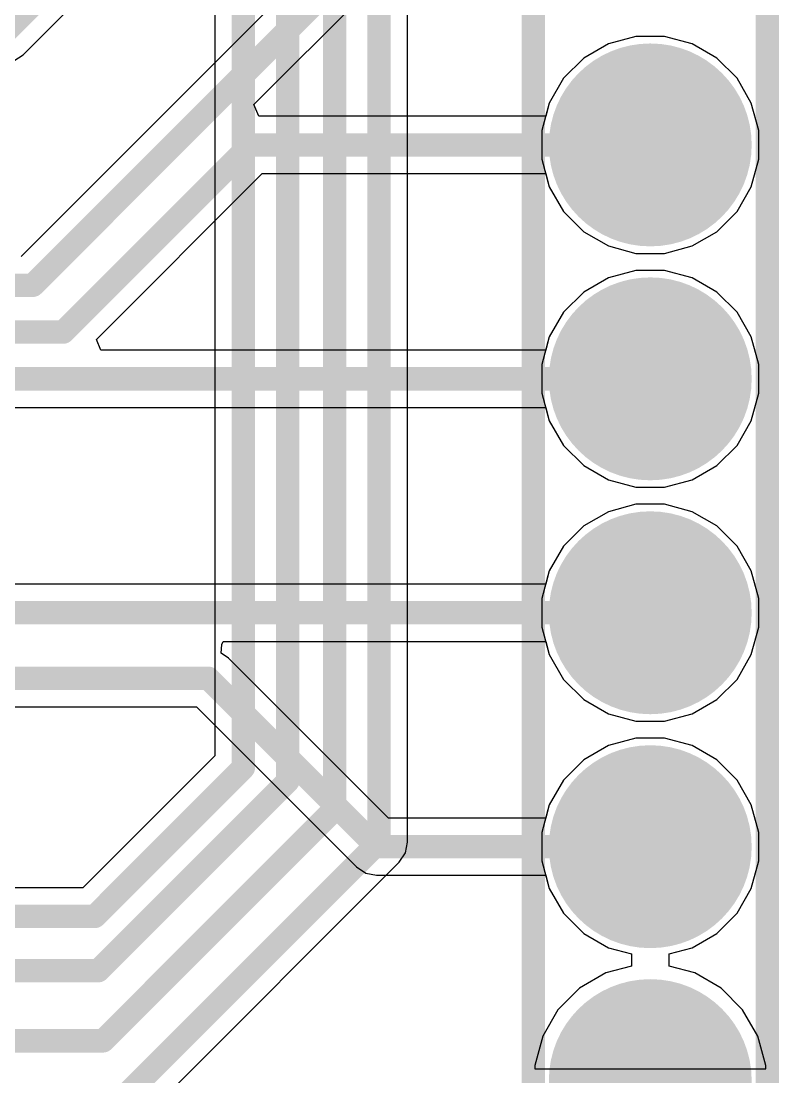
# Model space of a CAD drawing. Header units: millimetres. Extents: x -11 to 156, y -11 to 109.
# Drawn here: x 123.32 to 131.55, y 18.4 to 29.87 of the extents above; entities that cross this region are included whole.
import ezdxf

# ---------------------------------------------------------------- set-up
doc = ezdxf.new("R2010")
doc.units = ezdxf.units.MM
for name, color, linetype in [('BottomLayer', 5, 'Continuous'), ('BottomSolder', 6, 'Continuous'), ('MultiLayer', 9, 'Continuous'), ('PadHoleLayer', 156, 'Continuous'), ('TopLayer', 1, 'Continuous'), ('TopOverlay', 2, 'Continuous'), ('TopSolder', 216, 'Continuous')]:
    doc.layers.add(name, color=color, linetype=linetype)

# ---------------------------------------------------------------- blocks, each defined once
blk = doc.blocks.new('14P_T_______H____P_____77')
at = {"layer": 'BottomLayer'}
h = blk.add_hatch(color=5, dxfattribs=at)
edge = h.paths.add_edge_path()
edge.add_arc((-6.35, 0), 1.00000054, 0, 360)
h = blk.add_hatch(color=5, dxfattribs=at)
edge = h.paths.add_edge_path()
edge.add_arc((-3.81, 0), 1.00000054, 0, 360)
h = blk.add_hatch(color=5, dxfattribs=at)
edge = h.paths.add_edge_path()
edge.add_arc((-1.27, 0), 1.00000054, 0, 360)
h = blk.add_hatch(color=5, dxfattribs=at)
edge = h.paths.add_edge_path()
edge.add_arc((1.27, 0), 1.00000054, 0, 360)
h = blk.add_hatch(color=5, dxfattribs=at)
edge = h.paths.add_edge_path()
edge.add_arc((3.81, 0), 1.00000054, 0, 360)
at = {"layer": 'BottomSolder'}
h = blk.add_hatch(color=6, dxfattribs=at)
edge = h.paths.add_edge_path()
edge.add_arc((-6.35, 0), 1.10160054, 0, 360)
h = blk.add_hatch(color=6, dxfattribs=at)
edge = h.paths.add_edge_path()
edge.add_arc((-3.81, 0), 1.10160054, 0, 360)
h = blk.add_hatch(color=6, dxfattribs=at)
edge = h.paths.add_edge_path()
edge.add_arc((-1.27, 0), 1.10160054, 0, 360)
h = blk.add_hatch(color=6, dxfattribs=at)
edge = h.paths.add_edge_path()
edge.add_arc((1.27, 0), 1.10160054, 0, 360)
h = blk.add_hatch(color=6, dxfattribs=at)
edge = h.paths.add_edge_path()
edge.add_arc((3.81, 0), 1.10160054, 0, 360)
at = {"layer": 'MultiLayer'}
h = blk.add_hatch(color=9, dxfattribs=at)
edge = h.paths.add_edge_path()
edge.add_arc((-6.35, 0), 1.00000054, 0, 360)
h = blk.add_hatch(color=9, dxfattribs=at)
edge = h.paths.add_edge_path()
edge.add_arc((-3.81, 0), 1.00000054, 0, 360)
h = blk.add_hatch(color=9, dxfattribs=at)
edge = h.paths.add_edge_path()
edge.add_arc((-1.27, 0), 1.00000054, 0, 360)
h = blk.add_hatch(color=9, dxfattribs=at)
edge = h.paths.add_edge_path()
edge.add_arc((1.27, 0), 1.00000054, 0, 360)
h = blk.add_hatch(color=9, dxfattribs=at)
edge = h.paths.add_edge_path()
edge.add_arc((3.81, 0), 1.00000054, 0, 360)
at = {"layer": 'PadHoleLayer'}
h = blk.add_hatch(color=156, dxfattribs=at)
edge = h.paths.add_edge_path()
edge.add_arc((-6.35, 0), 0.499999, 0, 360)
h = blk.add_hatch(color=156, dxfattribs=at)
edge = h.paths.add_edge_path()
edge.add_arc((-3.81, 0), 0.499999, 0, 360)
h = blk.add_hatch(color=156, dxfattribs=at)
edge = h.paths.add_edge_path()
edge.add_arc((-1.27, 0), 0.499999, 0, 360)
h = blk.add_hatch(color=156, dxfattribs=at)
edge = h.paths.add_edge_path()
edge.add_arc((1.27, 0), 0.499999, 0, 360)
h = blk.add_hatch(color=156, dxfattribs=at)
edge = h.paths.add_edge_path()
edge.add_arc((3.81, 0), 0.499999, 0, 360)
at = {"layer": 'TopLayer'}
h = blk.add_hatch(color=1, dxfattribs=at)
edge = h.paths.add_edge_path()
edge.add_arc((-6.35, 0), 1.00000054, 0, 360)
h = blk.add_hatch(color=1, dxfattribs=at)
edge = h.paths.add_edge_path()
edge.add_arc((-3.81, 0), 1.00000054, 0, 360)
h = blk.add_hatch(color=1, dxfattribs=at)
edge = h.paths.add_edge_path()
edge.add_arc((-1.27, 0), 1.00000054, 0, 360)
h = blk.add_hatch(color=1, dxfattribs=at)
edge = h.paths.add_edge_path()
edge.add_arc((1.27, 0), 1.00000054, 0, 360)
h = blk.add_hatch(color=1, dxfattribs=at)
edge = h.paths.add_edge_path()
edge.add_arc((3.81, 0), 1.00000054, 0, 360)
at = {"layer": 'TopSolder'}
h = blk.add_hatch(color=216, dxfattribs=at)
edge = h.paths.add_edge_path()
edge.add_arc((-6.35, 0), 1.10160054, 0, 360)
h = blk.add_hatch(color=216, dxfattribs=at)
edge = h.paths.add_edge_path()
edge.add_arc((-3.81, 0), 1.10160054, 0, 360)
h = blk.add_hatch(color=216, dxfattribs=at)
edge = h.paths.add_edge_path()
edge.add_arc((-1.27, 0), 1.10160054, 0, 360)
h = blk.add_hatch(color=216, dxfattribs=at)
edge = h.paths.add_edge_path()
edge.add_arc((1.27, 0), 1.10160054, 0, 360)
h = blk.add_hatch(color=216, dxfattribs=at)
edge = h.paths.add_edge_path()
edge.add_arc((3.81, 0), 1.10160054, 0, 360)
at = {"layer": 'TopOverlay', "const_width": 0.254}
for points in [[(-17.7292, 1.27), (17.653, 1.27)], [(-17.7292, -1.27), (17.653, -1.27)]]:
    blk.add_lwpolyline(points, dxfattribs=at)

msp = doc.modelspace()

# ---------------------------------------------------------------- linework, layer by layer
at = {"layer": 'BottomLayer'}
for p, q in [((127.2882519, 31.2839481), (123.31527534, 27.31097154)), ((125.84526774, 28.96197154), (127.63672466, 30.75342846)), ((129.99454062, 29.70200054), (129.69498572, 29.621734)), ((130.30465938, 29.70200054), (129.99454062, 29.70200054)), ((130.60421428, 29.621734), (130.30465938, 29.70200054)), ((129.69498572, 29.621734), (129.42641374, 29.46667462)), ((130.87278626, 29.46667462), (130.60421428, 29.621734)), ((129.42641374, 29.46667462), (129.20712538, 29.24738626)), ((131.09207462, 29.24738626), (130.87278626, 29.46667462)), ((129.20712538, 29.24738626), (129.052066, 28.97881428)), ((131.247134, 28.97881428), (131.09207462, 29.24738626)), ((125.89787368, 28.83497154), (125.84526774, 28.96197154)), ((129.052066, 28.97881428), (129.01352404, 28.83497154)), ((131.32740054, 28.67925938), (131.247134, 28.97881428)), ((129.01352404, 28.83497154), (125.89787368, 28.83497154)), ((131.32740054, 28.36914062), (131.32740054, 28.67925938)), ((131.247134, 28.06958572), (131.32740054, 28.36914062)), ((124.1338005, 26.4123043), (125.93492466, 28.21342846)), ((125.93492466, 28.21342846), (129.01352404, 28.21342846)), ((129.01352404, 28.21342846), (129.052066, 28.06958572)), ((129.052066, 28.06958572), (129.20712538, 27.80101374)), ((131.09207462, 27.80101374), (131.247134, 28.06958572)), ((129.20712538, 27.80101374), (129.42641374, 27.58172538)), ((130.87278626, 27.58172538), (131.09207462, 27.80101374)), ((129.42641374, 27.58172538), (129.69498572, 27.426666)), ((130.60421428, 27.426666), (130.87278626, 27.58172538)), ((129.69498572, 27.426666), (129.99454062, 27.34639946)), ((130.30465938, 27.34639946), (130.60421428, 27.426666)), ((129.99454062, 27.34639946), (130.30465938, 27.34639946)), ((129.69498572, 27.081734), (129.42641374, 26.92667462)), ((129.99454062, 27.16200054), (129.69498572, 27.081734)), ((130.30465938, 27.16200054), (129.99454062, 27.16200054)), ((130.60421428, 27.081734), (130.30465938, 27.16200054)), ((130.87278626, 26.92667462), (130.60421428, 27.081734)), ((129.42641374, 26.92667462), (129.20712538, 26.70738626)), ((131.09207462, 26.70738626), (130.87278626, 26.92667462)), ((129.20712538, 26.70738626), (129.052066, 26.43881428)), ((131.247134, 26.43881428), (131.09207462, 26.70738626)), ((124.1824034, 26.29497154), (124.1338005, 26.4123043)), ((129.052066, 26.43881428), (129.01352404, 26.29497154)), ((131.32740054, 26.13925938), (131.247134, 26.43881428)), ((129.01352404, 26.29497154), (124.1824034, 26.29497154)), ((131.32740054, 25.82914062), (131.32740054, 26.13925938)), ((131.247134, 25.52958572), (131.32740054, 25.82914062)), ((118.46732466, 25.67342846), (129.01352404, 25.67342846)), ((129.01352404, 25.67342846), (129.052066, 25.52958572)), ((129.052066, 25.52958572), (129.20712538, 25.26101374)), ((131.09207462, 25.26101374), (131.247134, 25.52958572)), ((129.20712538, 25.26101374), (129.42641374, 25.04172538)), ((130.87278626, 25.04172538), (131.09207462, 25.26101374)), ((129.42641374, 25.04172538), (129.69498572, 24.886666)), ((130.60421428, 24.886666), (130.87278626, 25.04172538)), ((129.69498572, 24.886666), (129.99454062, 24.80639946)), ((130.30465938, 24.80639946), (130.60421428, 24.886666)), ((129.99454062, 24.80639946), (130.30465938, 24.80639946)), ((129.69498572, 24.541734), (129.42641374, 24.38667462)), ((129.99454062, 24.62200054), (129.69498572, 24.541734)), ((130.30465938, 24.62200054), (129.99454062, 24.62200054)), ((130.60421428, 24.541734), (130.30465938, 24.62200054)), ((130.87278626, 24.38667462), (130.60421428, 24.541734)), ((129.42641374, 24.38667462), (129.20712538, 24.16738626)), ((131.09207462, 24.16738626), (130.87278626, 24.38667462)), ((129.20712538, 24.16738626), (129.052066, 23.89881428)), ((131.247134, 23.89881428), (131.09207462, 24.16738626)), ((129.052066, 23.89881428), (129.01352404, 23.75497154)), ((131.32740054, 23.59925938), (131.247134, 23.89881428)), ((129.01352404, 23.75497154), (118.9736, 23.75497154)), ((131.32740054, 23.28914062), (131.32740054, 23.59925938)), ((131.247134, 22.98958572), (131.32740054, 23.28914062)), ((125.48841298, 23.00642846), (125.49655876, 23.09807674)), ((125.49655876, 23.09807674), (125.50953816, 23.13342846)), ((125.50953816, 23.13342846), (129.01352404, 23.13342846)), ((129.01352404, 23.13342846), (129.052066, 22.98958572)), ((125.5687481, 22.9527481), (125.48841298, 23.00642846)), ((127.30652466, 21.21497154), (125.5687481, 22.9527481)), ((129.052066, 22.98958572), (129.20712538, 22.72101374)), ((131.09207462, 22.72101374), (131.247134, 22.98958572)), ((129.20712538, 22.72101374), (129.42641374, 22.50172538)), ((130.87278626, 22.50172538), (131.09207462, 22.72101374)), ((129.42641374, 22.50172538), (129.69498572, 22.346666)), ((130.60421428, 22.346666), (130.87278626, 22.50172538)), ((122.1410816, 22.42222846), (125.22027534, 22.42222846)), ((125.22027534, 22.42222846), (126.9580519, 20.6844519)), ((129.69498572, 22.346666), (129.99454062, 22.26639946)), ((129.99454062, 22.26639946), (130.30465938, 22.26639946)), ((130.30465938, 22.26639946), (130.60421428, 22.346666)), ((129.99454062, 22.08200054), (129.69498572, 22.001734)), ((130.30465938, 22.08200054), (129.99454062, 22.08200054)), ((130.60421428, 22.001734), (130.30465938, 22.08200054)), ((129.69498572, 22.001734), (129.42641374, 21.84667462)), ((130.87278626, 21.84667462), (130.60421428, 22.001734)), ((129.42641374, 21.84667462), (129.20712538, 21.62738626)), ((131.09207462, 21.62738626), (130.87278626, 21.84667462)), ((129.20712538, 21.62738626), (129.052066, 21.35881428)), ((131.247134, 21.35881428), (131.09207462, 21.62738626)), ((129.052066, 21.35881428), (129.01352404, 21.21497154)), ((131.32740054, 21.05925938), (131.247134, 21.35881428)), ((129.01352404, 21.21497154), (127.30652466, 21.21497154)), ((131.32740054, 20.74914062), (131.32740054, 21.05925938)), ((126.9580519, 20.6844519), (127.05887212, 20.61708348)), ((131.247134, 20.44958572), (131.32740054, 20.74914062)), ((127.05887212, 20.61708348), (127.1778, 20.59342846)), ((127.1778, 20.59342846), (129.01352404, 20.59342846)), ((129.01352404, 20.59342846), (129.052066, 20.44958572)), ((129.052066, 20.44958572), (129.20712538, 20.18101374)), ((131.09207462, 20.18101374), (131.247134, 20.44958572)), ((129.20712538, 20.18101374), (129.42641374, 19.96172538)), ((130.87278626, 19.96172538), (131.09207462, 20.18101374)), ((129.42641374, 19.96172538), (129.69498572, 19.806666)), ((130.60421428, 19.806666), (130.87278626, 19.96172538)), ((129.69498572, 19.806666), (129.94607996, 19.73938394)), ((129.94607996, 19.73938394), (129.94607996, 19.60790338)), ((130.35312004, 19.73938394), (130.60421428, 19.806666)), ((130.35312004, 19.60790338), (130.35312004, 19.73938394)), ((129.94607996, 19.60790338), (129.66557506, 19.53274224)), ((130.63362494, 19.53274224), (130.35312004, 19.60790338)), ((129.66557506, 19.53274224), (129.37962694, 19.36764986)), ((130.91957306, 19.36764986), (130.63362494, 19.53274224)), ((129.37962694, 19.36764986), (129.14615014, 19.13417306)), ((131.15304986, 19.13417306), (130.91957306, 19.36764986)), ((129.14615014, 19.13417306), (128.98105776, 18.84822494)), ((131.31814224, 18.84822494), (131.15304986, 19.13417306)), ((128.98105776, 18.84822494), (128.89559946, 18.52929238)), ((131.40360054, 18.52929238), (131.31814224, 18.84822494)), ((128.89559946, 18.52929238), (128.89559946, 18.49119746)), ((128.89559946, 18.49119746), (130.14960254, 18.49119746)), ((130.14960254, 18.49119746), (131.40360054, 18.49119746)), ((131.40360054, 18.49119746), (131.40360054, 18.52929238))]:
    msp.add_line(p, q, dxfattribs=at)
at = {"layer": 'BottomLayer', "const_width": 0.254}
for points in [[(123.444, 27.0002), (127.508, 31.0642)], [(123.7742, 26.4922), (125.8062, 28.5242)], [(125.8062, 28.5242), (130.1496, 28.5242)], [(115.7478, 27.0002), (123.444, 27.0002)], [(116.205, 26.4922), (123.7742, 26.4922)], [(118.3386, 25.9842), (130.1496, 25.9842)], [(118.9736, 23.4442), (130.1496, 23.4442)], [(120.26053164, 22.733), (125.349, 22.733)], [(125.349, 22.733), (127.1778, 20.9042)], [(127.1778, 20.9042), (130.1496, 20.9042)]]:
    msp.add_lwpolyline(points, dxfattribs=at)
at = {"layer": 'BottomLayer', "const_width": 0.127}
for points in [[(125.7427, 28.5242, 1), (125.8697, 28.5242, 1)], [(125.7427, 28.5242, 1), (125.8697, 28.5242, 1)], [(130.0861, 28.5242, 1), (130.2131, 28.5242, 1)], [(123.3805, 27.0002, 1), (123.5075, 27.0002, 1)], [(123.3805, 27.0002, 1), (123.5075, 27.0002, 1)], [(123.7107, 26.4922, 1), (123.8377, 26.4922, 1)], [(123.7107, 26.4922, 1), (123.8377, 26.4922, 1)], [(130.0861, 25.9842, 1), (130.2131, 25.9842, 1)], [(130.0861, 23.4442, 1), (130.2131, 23.4442, 1)], [(125.2855, 22.733, 1), (125.4125, 22.733, 1)], [(125.2855, 22.733, 1), (125.4125, 22.733, 1)], [(127.1143, 20.9042, 1), (127.2413, 20.9042, 1)], [(127.1143, 20.9042, 1), (127.2413, 20.9042, 1)], [(130.0861, 20.9042, 1), (130.2131, 20.9042, 1)]]:
    msp.add_lwpolyline(points, format="xyb", close=True, dxfattribs=at)
at = {"layer": 'TopLayer'}
for p, q in [((127.51397154, 20.955), (127.51397154, 32.63727534)), ((123.3389456, 29.5036494), (125.3018957, 31.46659696)), ((125.41922846, 31.41799406), (125.41922846, 21.88937964)), ((129.99454062, 29.70200054), (129.69498572, 29.621734)), ((130.30465938, 29.70200054), (129.99454062, 29.70200054)), ((130.60421428, 29.621734), (130.30465938, 29.70200054)), ((129.69498572, 29.621734), (129.42641374, 29.46667462)), ((130.87278626, 29.46667462), (130.60421428, 29.621734)), ((123.23812538, 29.43628098), (123.3389456, 29.5036494)), ((129.42641374, 29.46667462), (129.20712538, 29.24738626)), ((131.09207462, 29.24738626), (130.87278626, 29.46667462)), ((129.20712538, 29.24738626), (129.052066, 28.97881428)), ((131.247134, 28.97881428), (131.09207462, 29.24738626)), ((129.052066, 28.97881428), (128.97179946, 28.67925938)), ((131.32740054, 28.67925938), (131.247134, 28.97881428)), ((128.97179946, 28.67925938), (128.97179946, 28.36914062)), ((131.32740054, 28.36914062), (131.32740054, 28.67925938)), ((128.97179946, 28.36914062), (129.052066, 28.06958572)), ((131.247134, 28.06958572), (131.32740054, 28.36914062)), ((129.052066, 28.06958572), (129.20712538, 27.80101374)), ((131.09207462, 27.80101374), (131.247134, 28.06958572)), ((129.20712538, 27.80101374), (129.42641374, 27.58172538)), ((130.87278626, 27.58172538), (131.09207462, 27.80101374)), ((129.42641374, 27.58172538), (129.69498572, 27.426666)), ((130.60421428, 27.426666), (130.87278626, 27.58172538)), ((129.69498572, 27.426666), (129.99454062, 27.34639946)), ((130.30465938, 27.34639946), (130.60421428, 27.426666)), ((129.99454062, 27.34639946), (130.30465938, 27.34639946)), ((129.69498572, 27.081734), (129.42641374, 26.92667462)), ((129.99454062, 27.16200054), (129.69498572, 27.081734)), ((130.30465938, 27.16200054), (129.99454062, 27.16200054)), ((130.60421428, 27.081734), (130.30465938, 27.16200054)), ((130.87278626, 26.92667462), (130.60421428, 27.081734)), ((129.42641374, 26.92667462), (129.20712538, 26.70738626)), ((131.09207462, 26.70738626), (130.87278626, 26.92667462)), ((129.20712538, 26.70738626), (129.052066, 26.43881428)), ((131.247134, 26.43881428), (131.09207462, 26.70738626)), ((129.052066, 26.43881428), (128.97179946, 26.13925938)), ((131.32740054, 26.13925938), (131.247134, 26.43881428)), ((128.97179946, 26.13925938), (128.97179946, 25.82914062)), ((131.32740054, 25.82914062), (131.32740054, 26.13925938)), ((128.97179946, 25.82914062), (129.052066, 25.52958572)), ((131.247134, 25.52958572), (131.32740054, 25.82914062)), ((129.052066, 25.52958572), (129.20712538, 25.26101374)), ((131.09207462, 25.26101374), (131.247134, 25.52958572)), ((129.20712538, 25.26101374), (129.42641374, 25.04172538)), ((130.87278626, 25.04172538), (131.09207462, 25.26101374)), ((129.42641374, 25.04172538), (129.69498572, 24.886666)), ((130.60421428, 24.886666), (130.87278626, 25.04172538)), ((129.69498572, 24.886666), (129.99454062, 24.80639946)), ((130.30465938, 24.80639946), (130.60421428, 24.886666)), ((129.99454062, 24.80639946), (130.30465938, 24.80639946)), ((129.69498572, 24.541734), (129.42641374, 24.38667462)), ((129.99454062, 24.62200054), (129.69498572, 24.541734)), ((130.30465938, 24.62200054), (129.99454062, 24.62200054)), ((130.60421428, 24.541734), (130.30465938, 24.62200054)), ((130.87278626, 24.38667462), (130.60421428, 24.541734)), ((129.42641374, 24.38667462), (129.20712538, 24.16738626)), ((131.09207462, 24.16738626), (130.87278626, 24.38667462)), ((129.20712538, 24.16738626), (129.052066, 23.89881428)), ((131.247134, 23.89881428), (131.09207462, 24.16738626)), ((129.052066, 23.89881428), (128.97179946, 23.59925938)), ((131.32740054, 23.59925938), (131.247134, 23.89881428)), ((128.97179946, 23.59925938), (128.97179946, 23.28914062)), ((131.32740054, 23.28914062), (131.32740054, 23.59925938)), ((128.97179946, 23.28914062), (129.052066, 22.98958572)), ((131.247134, 22.98958572), (131.32740054, 23.28914062)), ((129.052066, 22.98958572), (129.20712538, 22.72101374)), ((131.09207462, 22.72101374), (131.247134, 22.98958572)), ((129.20712538, 22.72101374), (129.42641374, 22.50172538)), ((130.87278626, 22.50172538), (131.09207462, 22.72101374)), ((129.42641374, 22.50172538), (129.69498572, 22.346666)), ((130.60421428, 22.346666), (130.87278626, 22.50172538)), ((129.69498572, 22.346666), (129.99454062, 22.26639946)), ((129.99454062, 22.26639946), (130.30465938, 22.26639946)), ((130.30465938, 22.26639946), (130.60421428, 22.346666)), ((129.99454062, 22.08200054), (129.69498572, 22.001734)), ((130.30465938, 22.08200054), (129.99454062, 22.08200054)), ((130.60421428, 22.001734), (130.30465938, 22.08200054)), ((129.69498572, 22.001734), (129.42641374, 21.84667462)), ((130.87278626, 21.84667462), (130.60421428, 22.001734)), ((125.41922846, 21.88937964), (123.98762096, 20.45777214)), ((129.42641374, 21.84667462), (129.20712538, 21.62738626)), ((131.09207462, 21.62738626), (130.87278626, 21.84667462)), ((129.20712538, 21.62738626), (129.052066, 21.35881428)), ((131.247134, 21.35881428), (131.09207462, 21.62738626)), ((129.052066, 21.35881428), (128.97179946, 21.05925938)), ((131.32740054, 21.05925938), (131.247134, 21.35881428)), ((128.97179946, 21.05925938), (128.97179946, 20.74914062)), ((131.32740054, 20.74914062), (131.32740054, 21.05925938)), ((127.49031652, 20.83607212), (127.51397154, 20.955)), ((127.4229481, 20.7352519), (127.49031652, 20.83607212)), ((124.6591487, 17.9714525), (127.4229481, 20.7352519)), ((128.97179946, 20.74914062), (129.052066, 20.44958572)), ((131.247134, 20.44958572), (131.32740054, 20.74914062)), ((123.98762096, 20.45777214), (113.4104412, 20.45777214)), ((129.052066, 20.44958572), (129.20712538, 20.18101374)), ((131.09207462, 20.18101374), (131.247134, 20.44958572)), ((129.20712538, 20.18101374), (129.42641374, 19.96172538)), ((130.87278626, 19.96172538), (131.09207462, 20.18101374)), ((129.42641374, 19.96172538), (129.69498572, 19.806666)), ((130.60421428, 19.806666), (130.87278626, 19.96172538)), ((129.69498572, 19.806666), (129.94607996, 19.73938394)), ((129.94607996, 19.73938394), (129.94607996, 19.60790338)), ((130.35312004, 19.73938394), (130.60421428, 19.806666)), ((130.35312004, 19.60790338), (130.35312004, 19.73938394)), ((129.94607996, 19.60790338), (129.66557506, 19.53274224)), ((130.63362494, 19.53274224), (130.35312004, 19.60790338)), ((129.66557506, 19.53274224), (129.37962694, 19.36764986)), ((130.91957306, 19.36764986), (130.63362494, 19.53274224)), ((129.37962694, 19.36764986), (129.14615014, 19.13417306)), ((131.15304986, 19.13417306), (130.91957306, 19.36764986)), ((129.14615014, 19.13417306), (128.98105776, 18.84822494)), ((131.31814224, 18.84822494), (131.15304986, 19.13417306)), ((128.98105776, 18.84822494), (128.89559946, 18.52929238)), ((131.40360054, 18.52929238), (131.31814224, 18.84822494)), ((128.89559946, 18.52929238), (128.89559946, 18.49119746)), ((128.89559946, 18.49119746), (130.14960254, 18.49119746)), ((130.14960254, 18.49119746), (131.40360054, 18.49119746)), ((131.40360054, 18.49119746), (131.40360054, 18.52929238))]:
    msp.add_line(p, q, dxfattribs=at)
at = {"layer": 'TopLayer', "const_width": 0.254}
for points in [[(125.73, 21.76065498), (125.73, 40.005)], [(126.2126, 21.6154), (126.2126, 37.7698)], [(126.7206, 21.3106), (126.7206, 35.05199999999999)], [(127.2032, 20.955), (127.2032, 32.766)], [(123.1191975, 29.7233975), (125.2982, 31.9024)], [(124.11634562, 20.1470006), (125.73, 21.76065498)], [(124.1552, 19.558), (126.2126, 21.6154)], [(124.206, 18.796), (126.7206, 21.3106)], [(124.4394006, 18.1912006), (127.2032, 20.955)], [(112.11080194, 20.1470006), (124.11634562, 20.1470006)], [(111.93519904, 19.558), (124.1552, 19.558)], [(112.8776, 18.796), (124.206, 18.796)]]:
    msp.add_lwpolyline(points, dxfattribs=at)
at = {"layer": 'TopLayer', "const_width": 0.127}
for points in [[(125.6665, 21.76065498, 1), (125.7935, 21.76065498, 1)], [(125.6665, 21.76065498, 1), (125.7935, 21.76065498, 1)], [(126.1491, 21.6154, 1), (126.2761, 21.6154, 1)], [(126.1491, 21.6154, 1), (126.2761, 21.6154, 1)], [(126.6571, 21.3106, 1), (126.7841, 21.3106, 1)], [(126.6571, 21.3106, 1), (126.7841, 21.3106, 1)], [(127.1397, 20.955, 1), (127.2667, 20.955, 1)], [(127.1397, 20.955, 1), (127.2667, 20.955, 1)], [(124.05284562, 20.1470006, 1), (124.17984562, 20.1470006, 1)], [(124.05284562, 20.1470006, 1), (124.17984562, 20.1470006, 1)], [(124.0917, 19.558, 1), (124.2187, 19.558, 1)], [(124.0917, 19.558, 1), (124.2187, 19.558, 1)], [(124.1425, 18.796, 1), (124.2695, 18.796, 1)], [(124.1425, 18.796, 1), (124.2695, 18.796, 1)]]:
    msp.add_lwpolyline(points, format="xyb", close=True, dxfattribs=at)

# ---------------------------------------------------------------- block references
at = {"rotation": 90}
msp.add_blockref('14P_T_______H____P_____77', (130.1496, 24.7142), dxfattribs=at)

doc.saveas('drawing.dxf')
